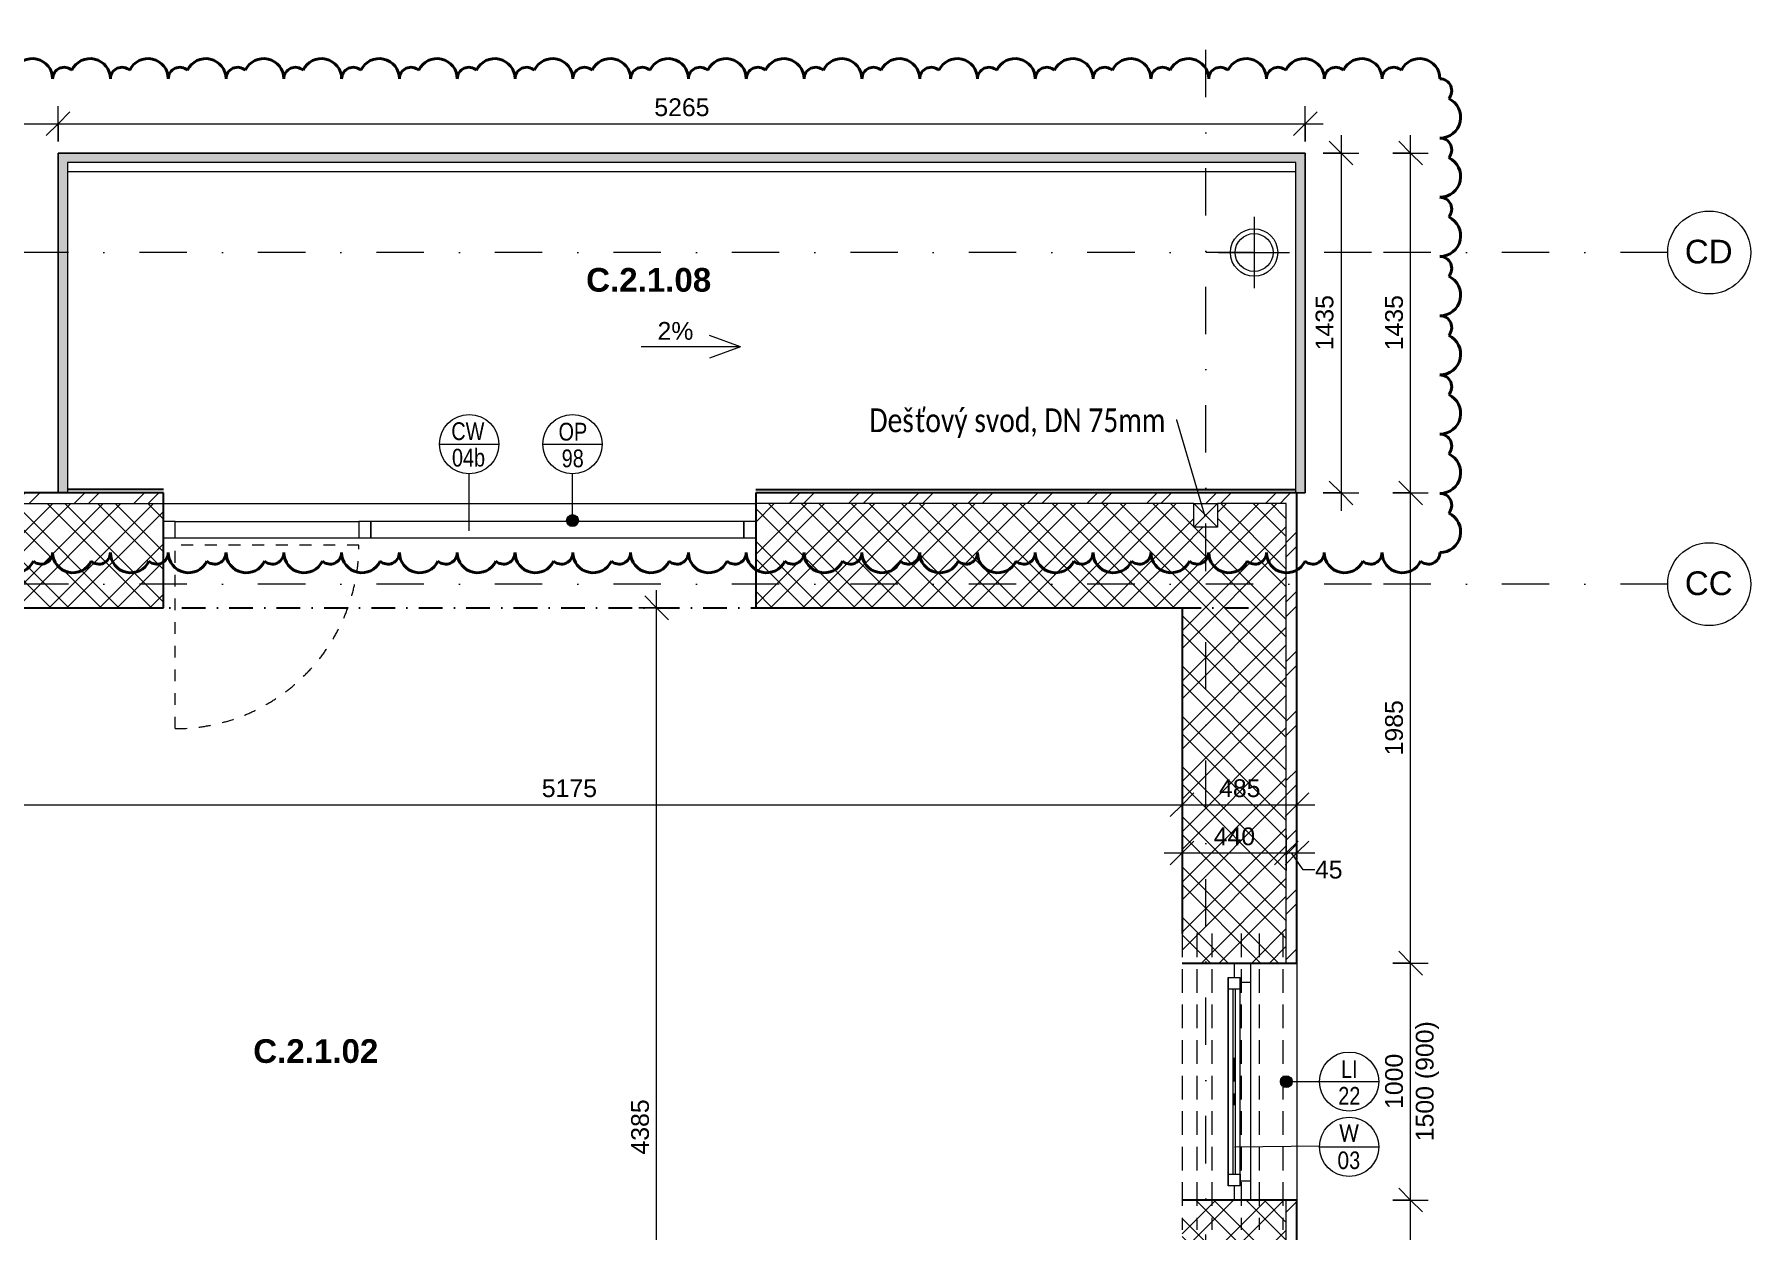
# Model space of a CAD drawing. Header units: millimetres. Extents: x -47720 to -5768, y -7799 to 13087.
# Drawn here: x -28280 to -21035, y 3523 to 8569 of the extents above; entities that cross this region are included whole.
import ezdxf

# ---------------------------------------------------------------- set-up
doc = ezdxf.new("R2010")
doc.units = ezdxf.units.MM
for name, pattern in [('HA_Dash_2mm-S1mm', [100, 50, -50]), ('HA_Dash_3mm-S1mm', [150, 100, -50]), ('HA_DashDot_10mm-S3mm', [500, 200, -150, 0, -150]), ('HA_DashDot_4mm-S1mm', [200, 100, -50, 0, -50])]:
    doc.linetypes.add(name, pattern=pattern)
for name, color, linetype, lineweight in [('A-____-____-DIMS', 9, 'Continuous', 5), ('A-____-____-DIMS-50', 9, 'Continuous', 5), ('A-AREA-____-IDEN', 9, 'Continuous', 9), ('A-AREA-____-OTLN', 9, 'Continuous', 5), ('A-DETL-____-THIN', 9, 'Continuous', 9), ('A-DOOR-____-OTLN', 9, 'Continuous', 9), ('A-FLOR-____-OTLN', 9, 'Continuous', 9), ('A-FLOR-____-OVHD', 9, 'HA_DashDot_4mm-S1mm', 25), ('A-FLOR-HRAL-OTLN', 9, 'Continuous', 9), ('A-GENM-____-HDLN', 9, 'HA_Dash_3mm-S1mm', 9), ('A-GENM-____-IDEN', 9, 'Continuous', 9), ('A-GENM-____-OTLN', 9, 'Continuous', 9), ('A-GLAZ-____-IDEN', 9, 'Continuous', 9), ('A-GLAZ-____-MCUT', 9, 'Continuous', 5), ('A-GLAZ-____-OTLN', 9, 'Continuous', 5), ('A-GLAZ-CURT-MCUT', 9, 'Continuous', 5), ('A-GLAZ-CURT-OTLN', 9, 'Continuous', 5), ('A-GLAZ-CWMG-MCUT', 9, 'Continuous', 5), ('A-GLAZ-CWMG-OTLN', 9, 'Continuous', 5), ('A-WALL-____-IDEN', 9, 'Continuous', 9), ('A-WALL-____-MCUT', 9, 'Continuous', 25), ('A-WALL-____-OTLN', 9, 'Continuous', 9), ('A-WALL-____-PATT', 9, 'Continuous', 25), ('G-____-____-TEXT', 9, 'Continuous', 5), ('G-____-REVC-OTLN', 9, 'Continuous', 40), ('M-HVAC-DUCT-OTLN', 9, 'Continuous', 9), ('P-SANR-FIXT-OTLN', 9, 'Continuous', 9), ('S-GRID-____-IDEN', 9, 'Continuous', 9), ('S-GRID-____-OTLN', 9, 'Continuous', 5)]:
    doc.layers.add(name, color=color, linetype=linetype, lineweight=lineweight)
doc.styles.add('Arial', font='arial.ttf', dxfattribs={"height": 100})
doc.styles.add('Arial_1', font='arial.ttf', dxfattribs={"height": 75})
doc.styles.add('Arial_2', font='arial.ttf', dxfattribs={"width": 0.8, "height": 75})
doc.styles.add('Arial_B', font='arialbd.ttf', dxfattribs={"height": 100})
doc.styles.add('Calibri', font='calibri.ttf', dxfattribs={"width": 0.8, "height": 100})
doc.styles.add('Calibri_2', font='calibri.ttf', dxfattribs={"width": 0.8, "height": 75})
doc.dimstyles.new('Inner_Dimensions', dxfattribs={"dimscale": 304.8, "dimtxt": 76.519455, "dimasz": 0.328084, "dimexe": 0.246063, "dimexo": 0.0625, "dimgap": 0.032808, "dimtad": 1, "dimdec": 0, "dimzin": 0, "dimdsep": 46, "dimtxsty": 'Arial_1', "dimblk1": 'OBLIQUE', "dimblk2": 'OBLIQUE', "dimsah": 1, "dimcen": 0.09, "dimdle": 0.246063, "dimazin": 0, "dimtfac": 1, "dimtdec": 4, "dimtix": 1, "dimtmove": 0, "dimatfit": 3, "dimfxl": 0.246063, "dimfxlon": 1, "dimtvp": 1, "dimtolj": 1, "dimtzin": 0, "dimlwd": 9, "dimlwe": 9, "dimarcsym": 2})
doc.dimstyles.new('Inner_Dimensions_1', dxfattribs={"dimscale": 304.8, "dimtxt": 76.519455, "dimasz": 0.328084, "dimexe": 0.246063, "dimexo": 0.0625, "dimgap": 0.032808, "dimtad": 1, "dimdec": 0, "dimzin": 0, "dimdsep": 46, "dimtxsty": 'Arial_1', "dimblk1": 'OBLIQUE', "dimblk2": 'OBLIQUE', "dimsah": 1, "dimcen": 0.09, "dimdle": 0.246063, "dimazin": 0, "dimtfac": 1, "dimtdec": 4, "dimtix": 1, "dimtmove": 1, "dimatfit": 3, "dimfxl": 0.246063, "dimfxlon": 1, "dimtvp": 1, "dimtolj": 1, "dimtzin": 0, "dimlwd": 9, "dimlwe": 9, "dimarcsym": 2})
pattern_1 = [(45, (0, 0), (-106.066, 106.066), []), (45, (75, 0), (-106.066, 106.066), []), (315, (0, 0), (106.066, 106.066), []), (315, (75, 0), (106.066, 106.066), [])]
pattern_2 = [(45, (0, 0), (-125.7236, 125.7236), []), (45, (0, 190.5), (-125.7236, 125.7236), [])]

# ---------------------------------------------------------------- blocks, each defined once
blk = doc.blocks.new('HA_WD_SinglePanel - 1000x1500-1662820-DPS_2NP-C')
at = {"layer": 'A-GLAZ-____-MCUT'}
for p, q in [((-420, 70), (-500, 70)), ((-500, 0), (-440, 0)), ((-440, -25), (-440, 25)), ((-440, 25), (-390, 25)), ((-420, 25), (-420, 70)), ((-390, 25), (-390, -25)), ((390, 5), (-390, 5)), ((390, -25), (390, 25)), ((390, 25), (440, 25)), ((500, 70), (420, 70)), ((420, 70), (420, 25)), ((440, 25), (440, -25)), ((440, 0), (500, 0)), ((-390, -25), (-440, -25)), ((390, -5), (-390, -5)), ((440, -25), (390, -25))]:
    blk.add_line(p, q, dxfattribs=at)
at = {"layer": 'A-GLAZ-____-OTLN'}
for p, q in [((440, 25), (-440, 25)), ((-440, -25), (-440, 25)), ((420, 70), (-420, 70)), ((390, 25), (-390, 25)), ((440, 25), (440, -25)), ((-440, -25), (440, -25)), ((390, -25), (-390, -25))]:
    blk.add_line(p, q, dxfattribs=at)
blk = doc.blocks.new('Top Rail Type - Top Rail_Internal_-1462590-DPS_2NP-C')
at = {"layer": 'A-FLOR-HRAL-OTLN'}
for points in [[(-22954.9, 8028.2), (-22914.9, 8068.2), (-28179.9, 8068.2), (-28139.9, 8028.2), (-23740.6, 8028.2)], [(-28179.9, 6633.2), (-28139.9, 6633.2), (-28139.9, 8028.2), (-28179.9, 8068.2), (-28179.9, 7985.9)], [(-22949.9, 6633.2), (-22914.9, 6633.2), (-22914.9, 8068.2), (-22954.9, 8028.2), (-22954.9, 6633.2)]]:
    blk.add_hatch(color=256, dxfattribs=at).paths.add_polyline_path(points)
for p, q in [((-28179.9, 8068.2), (-22914.9, 8068.2)), ((-28179.9, 6633.2), (-28179.9, 8068.2)), ((-22914.9, 8068.2), (-22914.9, 6633.2)), ((-22954.9, 8028.2), (-28139.9, 8028.2)), ((-28139.9, 8028.2), (-28139.9, 6633.2)), ((-22954.9, 6633.2), (-22954.9, 8028.2)), ((-22914.9, 6633.2), (-22949.9, 6633.2))]:
    blk.add_line(p, q, dxfattribs=at)
blk = doc.blocks.new('Top Rail Type - Top Rail_Internal_-V10-DPS_2NP-C')
at = {"layer": 'A-FLOR-HRAL-OTLN'}
for p, q in [((-28179.9, 8068.2), (-28179.9, 6633.2)), ((-22914.9, 8068.2), (-28179.9, 8068.2)), ((-22914.9, 6633.2), (-22914.9, 8068.2)), ((-28139.9, 8028.2), (-28139.9, 6633.2)), ((-22954.9, 8028.2), (-28139.9, 8028.2)), ((-22954.9, 6633.2), (-22954.9, 8028.2)), ((-22949.9, 6633.2), (-22914.9, 6633.2))]:
    blk.add_line(p, q, dxfattribs=at)
blk = doc.blocks.new('Systémový panel - Sklo-1501127-DPS_2NP-C')
at = {"layer": 'A-GLAZ-CURT-MCUT'}
for p, q in [((787.5, 0), (-787.5, 0)), ((-787.5, 0), (-787.5, -70)), ((787.5, -70), (787.5, 0)), ((-787.5, -70), (787.5, -70))]:
    blk.add_line(p, q, dxfattribs=at)
blk = doc.blocks.new('Obdélníková příčel - 50x70mm EXT-1501128-DPS_2NP-C')
at = {"layer": 'A-GLAZ-CWMG-MCUT'}
for p, q in [((-50, 70), (0, 70)), ((-50, 0), (-50, 70)), ((0, 0), (-50, 0)), ((0, 70), (0, 0))]:
    blk.add_line(p, q, dxfattribs=at)
blk = doc.blocks.new('Obdélníková příčel - 50x70mm EXT-1501129-DPS_2NP-C')
at = {"layer": 'A-GLAZ-CWMG-MCUT'}
for p, q in [((0, 70), (-50, 70)), ((-50, 70), (-50, 0)), ((-50, 0), (0, 0)), ((0, 0), (0, 70))]:
    blk.add_line(p, q, dxfattribs=at)
blk = doc.blocks.new('ABMV_CW_Single_Swing_Generic - Ex_Glass_SKLOPNE-1536050-DPS_2NP-C')
at = {"layer": 'A-DOOR-____-OTLN', "linetype": 'HA_Dash_2mm-S1mm', "lineweight": 5}
for p in [(387.5, 805), (-387.5, 30)]:
    blk.add_line(p, (387.5, 30), dxfattribs=at)
blk.add_arc((387.5, 30), 775, 90, 180, dxfattribs=at)
blk = doc.blocks.new('Obdélníková příčel - 50x70mm EXT-1501125-DPS_2NP-C')
at = {"layer": 'A-GLAZ-CWMG-OTLN'}
for p, q in [((-40349.9, 6513.2), (-39574.9, 6513.2)), ((-40349.9, 6443.2), (-39574.9, 6443.2))]:
    blk.add_line(p, q, dxfattribs=at)
blk = doc.blocks.new('Obdélníková příčel - 50x70mm EXT-1501126-DPS_2NP-C')
at = {"layer": 'A-GLAZ-CWMG-MCUT'}
for p, q in [((-25, 70), (25, 70)), ((-25, 0), (-25, 70)), ((25, 0), (-25, 0)), ((25, 70), (25, 0))]:
    blk.add_line(p, q, dxfattribs=at)
blk = doc.blocks.new('TB_Porotherm KPVarioUNI_1250mm - TB_Porotherm KPVarioUNI_1250mm-1891196-DPS_2NP-C')
at = {"layer": 'A-GENM-____-HDLN'}
for p, q in [((-625, 205), (625, 205)), ((-625, 105), (625, 105)), ((-625, 30), (625, 30)), ((-100, 0), (100, 0)), ((-625, -95), (625, -95)), ((-625, -157.5), (625, -157.5)), ((-625, -220), (625, -220))]:
    blk.add_line(p, q, dxfattribs=at)
blk = doc.blocks.new('LV_PF_GenericSymbol - Default-2092487-DPS_2NP-C')
at = {"layer": 'P-SANR-FIXT-OTLN'}
for p, q in [((0, 150), (0, -150)), ((-150, 0), (150, 0))]:
    blk.add_line(p, q, dxfattribs=at)
for radius in [100, 80]:
    blk.add_circle((0, 0), radius, dxfattribs=at)
blk = doc.blocks.new('Grid - Radius 3_5mm-353793-DPS_2NP-C')
at = {"layer": 'S-GRID-____-IDEN'}
blk.add_circle((0, 0), 3.5, dxfattribs=at)
blk = doc.blocks.new('DIMBLOCK14-DPS_2NP-C')
at = {"layer": 'A-____-____-DIMS-50', "lineweight": 9}
for p, q in [((-25653.2, 6148.2), (-25703.2, 6198.2)), ((-25653.2, 1763.2), (-25653.2, 6223.2)), ((-25728.2, 6148.2), (-25578.2, 6148.2)), ((-25653.2, 6148.2), (-25728.2, 6148.2)), ((-25653.2, 6148.2), (-25603.2, 6098.2)), ((-25653.2, 1763.2), (-25703.2, 1813.2)), ((-25728.2, 1763.2), (-25578.2, 1763.2)), ((-25653.2, 1763.2), (-25728.2, 1763.2)), ((-25653.2, 1763.2), (-25603.2, 1713.2))]:
    blk.add_line(p, q, dxfattribs=at)
at = {"layer": 'A-____-____-DIMS-50', "color": 0, "lineweight": 9, "insert": (-25760.6, 3840.3), "char_height": 75, "width": 276.883, "attachment_point": 1, "rotation": 90, "line_spacing_factor": 0.941778, "style": 'Arial_1'}
blk.add_mtext('4385', dxfattribs=at)
blk = doc.blocks.new('_Oblique')
at = {"color": 0, "linetype": 'ByBlock', "lineweight": -2}
blk.add_line((-0.5, -0.5), (0.5, 0.5), dxfattribs=at)
blk = doc.blocks.new('DIMBLOCK49-DPS_2NP-C')
at = {"layer": 'A-____-____-DIMS-50', "lineweight": 9}
for p, q in [((-22470.5, 3648.2), (-22520.5, 3698.2)), ((-22545.5, 3648.2), (-22395.5, 3648.2)), ((-22470.5, 3648.2), (-22545.5, 3648.2)), ((-22470.5, 1323.2), (-22470.5, 3648.2)), ((-22470.5, 3648.2), (-22420.5, 3598.2)), ((-22545.5, 1323.2), (-22395.5, 1323.2)), ((-22470.5, 1323.2), (-22545.5, 1323.2)), ((-22470.5, 1323.2), (-22520.5, 1373.2)), ((-22470.5, 1323.2), (-22420.5, 1273.2))]:
    blk.add_line(p, q, dxfattribs=at)
at = {"layer": 'A-____-____-DIMS-50', "color": 0, "lineweight": 9, "insert": (-22577.9, 2370.3), "char_height": 75, "width": 276.883, "attachment_point": 1, "rotation": 90, "line_spacing_factor": 0.941778, "style": 'Arial_1'}
blk.add_mtext('2325', dxfattribs=at)
blk = doc.blocks.new('DIMBLOCK50-DPS_2NP-C')
at = {"layer": 'A-____-____-DIMS-50', "lineweight": 9}
for p, q in [((-22545.5, 4648.2), (-22395.5, 4648.2)), ((-22470.5, 4648.2), (-22545.5, 4648.2)), ((-22470.5, 4648.2), (-22520.5, 4698.2)), ((-22470.5, 3648.2), (-22470.5, 4648.2)), ((-22470.5, 4648.2), (-22420.5, 4598.2)), ((-22470.5, 3648.2), (-22520.5, 3698.2)), ((-22545.5, 3648.2), (-22395.5, 3648.2)), ((-22470.5, 3648.2), (-22545.5, 3648.2)), ((-22470.5, 3648.2), (-22420.5, 3598.2))]:
    blk.add_line(p, q, dxfattribs=at)
at = {"layer": 'A-____-____-DIMS-50', "color": 0, "lineweight": 9, "insert": (-22577.9, 4032.8), "char_height": 75, "width": 276.883, "attachment_point": 1, "rotation": 90, "line_spacing_factor": 0.941778, "style": 'Arial_1'}
blk.add_mtext('1000', dxfattribs=at)
blk = doc.blocks.new('DIMBLOCK51-DPS_2NP-C')
at = {"layer": 'A-____-____-DIMS-50', "lineweight": 9}
for p, q in [((-22470.5, 6633.2), (-22520.5, 6683.2)), ((-22545.5, 6633.2), (-22395.5, 6633.2)), ((-22470.5, 6633.2), (-22545.5, 6633.2)), ((-22470.5, 4648.2), (-22470.5, 6633.2)), ((-22470.5, 6633.2), (-22420.5, 6583.2)), ((-22545.5, 4648.2), (-22395.5, 4648.2)), ((-22470.5, 4648.2), (-22545.5, 4648.2)), ((-22470.5, 4648.2), (-22520.5, 4698.2)), ((-22470.5, 4648.2), (-22420.5, 4598.2))]:
    blk.add_line(p, q, dxfattribs=at)
at = {"layer": 'A-____-____-DIMS-50', "color": 0, "lineweight": 9, "insert": (-22577.9, 5525.3), "char_height": 75, "width": 276.883, "attachment_point": 1, "rotation": 90, "line_spacing_factor": 0.941778, "style": 'Arial_1'}
blk.add_mtext('1985', dxfattribs=at)
blk = doc.blocks.new('DIMBLOCK52-DPS_2NP-C')
at = {"layer": 'A-____-____-DIMS-50', "lineweight": 9}
for p, q in [((-22470.5, 8068.2), (-22520.5, 8118.2)), ((-22470.5, 6633.2), (-22470.5, 8143.2)), ((-22545.5, 8068.2), (-22395.5, 8068.2)), ((-22470.5, 8068.2), (-22545.5, 8068.2)), ((-22470.5, 8068.2), (-22420.5, 8018.2)), ((-22470.5, 6633.2), (-22520.5, 6683.2)), ((-22545.5, 6633.2), (-22395.5, 6633.2)), ((-22470.5, 6633.2), (-22545.5, 6633.2)), ((-22470.5, 6633.2), (-22420.5, 6583.2))]:
    blk.add_line(p, q, dxfattribs=at)
at = {"layer": 'A-____-____-DIMS-50', "color": 0, "lineweight": 9, "insert": (-22577.9, 7235.3), "char_height": 75, "width": 276.883, "attachment_point": 1, "rotation": 90, "line_spacing_factor": 0.941778, "style": 'Arial_1'}
blk.add_mtext('1435', dxfattribs=at)
blk = doc.blocks.new('DIMBLOCK80-DPS_2NP-C')
at = {"layer": 'A-____-____-DIMS-50', "lineweight": 9}
for p, q in [((-28609.9, 5391.9), (-28609.9, 5241.9)), ((-28609.9, 5316.9), (-28609.9, 5391.9)), ((-28609.9, 5316.9), (-28559.9, 5366.9)), ((-23434.9, 5391.9), (-23434.9, 5241.9)), ((-23434.9, 5316.9), (-23434.9, 5391.9)), ((-23434.9, 5316.9), (-23384.9, 5366.9)), ((-28609.9, 5316.9), (-28659.9, 5266.9)), ((-28609.9, 5316.9), (-23434.9, 5316.9)), ((-23434.9, 5316.9), (-23484.9, 5266.9))]:
    blk.add_line(p, q, dxfattribs=at)
at = {"layer": 'A-____-____-DIMS-50', "color": 0, "lineweight": 9, "insert": (-26137.8, 5424.3), "char_height": 75, "width": 276.883, "attachment_point": 1, "line_spacing_factor": 0.941778, "style": 'Arial_1'}
blk.add_mtext('5175', dxfattribs=at)
blk = doc.blocks.new('DIMBLOCK81-DPS_2NP-C')
at = {"layer": 'A-____-____-DIMS-50', "lineweight": 9}
for p, q in [((-23434.9, 5391.9), (-23434.9, 5241.9)), ((-23434.9, 5316.9), (-23434.9, 5391.9)), ((-23434.9, 5316.9), (-23384.9, 5366.9)), ((-22949.9, 5391.9), (-22949.9, 5241.9)), ((-22949.9, 5316.9), (-22949.9, 5391.9)), ((-22949.9, 5316.9), (-22899.9, 5366.9)), ((-23434.9, 5316.9), (-23484.9, 5266.9)), ((-23434.9, 5316.9), (-22874.9, 5316.9)), ((-22949.9, 5316.9), (-22999.9, 5266.9))]:
    blk.add_line(p, q, dxfattribs=at)
at = {"layer": 'A-____-____-DIMS-50', "color": 0, "lineweight": 9, "insert": (-23278.9, 5424.3), "char_height": 75, "width": 207.662, "attachment_point": 1, "line_spacing_factor": 0.941778, "style": 'Arial_1'}
blk.add_mtext('485', dxfattribs=at)
blk = doc.blocks.new('HA_TAG_GM_Products - Generic-588599-DPS_2NP-C')
at = {"layer": 'A-GENM-____-IDEN'}
blk.add_line((-2.5, 0), (2.5, 0), dxfattribs=at)
blk.add_circle((0, 0), 2.5, dxfattribs=at)
blk = doc.blocks.new('HA_TAG_cWA - Default-922888-DPS_2NP-C')
at = {"layer": 'A-WALL-____-IDEN'}
blk.add_line((-2.5, 0), (2.5, 0), dxfattribs=at)
blk.add_circle((0, 0), 2.5, dxfattribs=at)
blk = doc.blocks.new('HA_TAG_WD - Type Mark-1521999-DPS_2NP-C')
at = {"layer": 'A-GLAZ-____-IDEN'}
blk.add_line((-2.5, 0), (2.5, 0), dxfattribs=at)
blk.add_circle((0, 0), 2.5, dxfattribs=at)
blk = doc.blocks.new('DIMBLOCK235-DPS_2NP-C')
at = {"layer": 'A-____-____-DIMS-50', "lineweight": 9}
for p, q in [((-23434.9, 5188.8), (-23434.9, 5038.8)), ((-23434.9, 5113.8), (-23434.9, 5188.8)), ((-23434.9, 5113.8), (-23384.9, 5163.8)), ((-22994.9, 5188.8), (-22994.9, 5038.8)), ((-22994.9, 5113.8), (-22994.9, 5188.8)), ((-22994.9, 5113.8), (-22944.9, 5163.8)), ((-23509.9, 5113.8), (-22994.9, 5113.8)), ((-23434.9, 5113.8), (-23484.9, 5063.8)), ((-22994.9, 5113.8), (-23044.9, 5063.8))]:
    blk.add_line(p, q, dxfattribs=at)
at = {"layer": 'A-____-____-DIMS-50', "color": 0, "lineweight": 9, "insert": (-23301.4, 5221.2), "char_height": 75, "width": 207.662, "attachment_point": 1, "line_spacing_factor": 0.941778, "style": 'Arial_1'}
blk.add_mtext('440', dxfattribs=at)
blk = doc.blocks.new('DIMBLOCK236-DPS_2NP-C')
at = {"layer": 'A-____-____-DIMS-50', "lineweight": 9}
for p, q in [((-22994.9, 5188.8), (-22994.9, 5038.8)), ((-22994.9, 5113.8), (-22994.9, 5188.8)), ((-22994.9, 5113.8), (-22944.9, 5163.8)), ((-22949.9, 5188.8), (-22949.9, 5038.8)), ((-22949.9, 5113.8), (-22949.9, 5188.8)), ((-22949.9, 5113.8), (-22899.9, 5163.8)), ((-22994.9, 5113.8), (-23044.9, 5063.8)), ((-22949.9, 5113.8), (-22999.9, 5063.8)), ((-22994.9, 5113.8), (-22874.9, 5113.8)), ((-22924.1, 5042.2), (-22972.4, 5113.8)), ((-22874.1, 5042.2), (-22924.1, 5042.2))]:
    blk.add_line(p, q, dxfattribs=at)
at = {"layer": 'A-____-____-DIMS-50', "color": 0, "lineweight": 9, "insert": (-22874.1, 5080.7), "char_height": 75, "width": 138.441, "attachment_point": 1, "line_spacing_factor": 0.941778, "style": 'Arial_1'}
blk.add_mtext('45', dxfattribs=at)
blk = doc.blocks.new('DIMBLOCK269-DPS_2NP-C')
at = {"layer": 'A-____-____-DIMS-50', "lineweight": 9}
for p, q in [((-29744.9, 8116.6), (-29744.9, 8266.6)), ((-28179.9, 8116.6), (-28179.9, 8266.6)), ((-29744.9, 8191.6), (-29794.9, 8141.6)), ((-29744.9, 8191.6), (-29694.9, 8241.6)), ((-29744.9, 8191.6), (-28179.9, 8191.6)), ((-29744.9, 8191.6), (-29744.9, 8116.6)), ((-28179.9, 8191.6), (-28229.9, 8141.6)), ((-28179.9, 8191.6), (-28129.9, 8241.6)), ((-28179.9, 8191.6), (-28179.9, 8116.6))]:
    blk.add_line(p, q, dxfattribs=at)
at = {"layer": 'A-____-____-DIMS-50', "color": 0, "lineweight": 9, "insert": (-29077.8, 8299), "char_height": 75, "width": 276.883, "attachment_point": 1, "line_spacing_factor": 0.941778, "style": 'Arial_1'}
blk.add_mtext('1565', dxfattribs=at)
blk = doc.blocks.new('DIMBLOCK270-DPS_2NP-C')
at = {"layer": 'A-____-____-DIMS-50', "lineweight": 9}
for p, q in [((-28179.9, 8116.6), (-28179.9, 8266.6)), ((-22914.9, 8116.6), (-22914.9, 8266.6)), ((-28179.9, 8191.6), (-28229.9, 8141.6)), ((-28179.9, 8191.6), (-28129.9, 8241.6)), ((-28179.9, 8191.6), (-22839.9, 8191.6)), ((-28179.9, 8191.6), (-28179.9, 8116.6)), ((-22914.9, 8191.6), (-22964.9, 8141.6)), ((-22914.9, 8191.6), (-22864.9, 8241.6)), ((-22914.9, 8191.6), (-22914.9, 8116.6))]:
    blk.add_line(p, q, dxfattribs=at)
at = {"layer": 'A-____-____-DIMS-50', "color": 0, "lineweight": 9, "insert": (-25662.8, 8299), "char_height": 75, "width": 276.883, "attachment_point": 1, "line_spacing_factor": 0.941778, "style": 'Arial_1'}
blk.add_mtext('5265', dxfattribs=at)
blk = doc.blocks.new('DIMBLOCK272-DPS_2NP-C')
at = {"layer": 'A-____-____-DIMS-50', "lineweight": 9}
for p, q in [((-22764, 8068.2), (-22814, 8118.2)), ((-22764, 8143.2), (-22764, 6558.2)), ((-22839, 8068.2), (-22689, 8068.2)), ((-22764, 8068.2), (-22839, 8068.2)), ((-22764, 8068.2), (-22714, 8018.2)), ((-22764, 6633.2), (-22814, 6683.2)), ((-22839, 6633.2), (-22689, 6633.2)), ((-22764, 6633.2), (-22839, 6633.2)), ((-22764, 6633.2), (-22714, 6583.2))]:
    blk.add_line(p, q, dxfattribs=at)
at = {"layer": 'A-____-____-DIMS-50', "color": 0, "lineweight": 9, "insert": (-22871.4, 7235.3), "char_height": 75, "width": 276.883, "attachment_point": 1, "rotation": 90, "line_spacing_factor": 0.941778, "style": 'Arial_1'}
blk.add_mtext('1435', dxfattribs=at)
blk = doc.blocks.new('Family - ___-2093547-DPS_2NP-C')
at = {"layer": 'G-____-REVC-OTLN'}
for centre, radius, start, end in [((-28397.8, 8381.5), 48.8, 48.18969, 180), ((-28288, 8381.5), 85.4, 0, 154.79123), ((-28153.8, 8381.5), 48.8, 48.18969, 180), ((-28044, 8381.5), 85.4, 0, 154.79123), ((-27909.8, 8381.5), 48.8, 48.18969, 180), ((-27800, 8381.5), 85.4, 0, 154.79123), ((-27665.8, 8381.5), 48.8, 48.18969, 180), ((-27556, 8381.5), 85.4, 0, 154.79123), ((-27421.8, 8381.5), 48.8, 48.18969, 180), ((-27312, 8381.5), 85.4, 0, 154.79123), ((-27177.8, 8381.5), 48.8, 48.18969, 180), ((-27068, 8381.5), 85.4, 0, 154.79123), ((-26933.8, 8381.5), 48.8, 48.18969, 180), ((-26824, 8381.5), 85.4, 0, 154.79123), ((-26689.8, 8381.5), 48.8, 48.18969, 180), ((-26580, 8381.5), 85.4, 0, 154.79123), ((-26445.8, 8381.5), 48.8, 48.18969, 180), ((-26336, 8381.5), 85.4, 0, 154.79123), ((-26201.8, 8381.5), 48.8, 48.18969, 180), ((-26092, 8381.5), 85.4, 0, 154.79123), ((-25957.8, 8381.5), 48.8, 48.18969, 180), ((-25848, 8381.5), 85.4, 0, 154.79123), ((-25713.8, 8381.5), 48.8, 48.18969, 180), ((-25604, 8381.5), 85.4, 0, 154.79123), ((-25469.8, 8381.5), 48.8, 48.18969, 180), ((-25360, 8381.5), 85.4, 0, 154.79123), ((-25225.8, 8381.5), 48.8, 48.18969, 180), ((-25116, 8381.5), 85.4, 0, 154.79123), ((-24981.8, 8381.5), 48.8, 48.18969, 180), ((-24872, 8381.5), 85.4, 0, 154.79123), ((-24737.8, 8381.5), 48.8, 48.18969, 180), ((-24628, 8381.5), 85.4, 0, 154.79123), ((-24493.8, 8381.5), 48.8, 48.18969, 180), ((-24384, 8381.5), 85.4, 0, 154.79123), ((-24249.8, 8381.5), 48.8, 48.18969, 180), ((-24140, 8381.5), 85.4, 0, 154.79123), ((-24005.8, 8381.5), 48.8, 48.18969, 180), ((-23896, 8381.5), 85.4, 0, 154.79123), ((-23761.8, 8381.5), 48.8, 48.18969, 180), ((-23652, 8381.5), 85.4, 0, 154.79123), ((-23517.8, 8381.5), 48.8, 48.18969, 180), ((-23408, 8381.5), 85.4, 0, 154.79123), ((-23273.8, 8381.5), 48.8, 48.18969, 180), ((-23164, 8381.5), 85.4, 0, 154.79123), ((-23029.8, 8381.5), 48.8, 48.18969, 180), ((-22920, 8381.5), 85.4, 0, 154.79123), ((-22785.8, 8381.5), 48.8, 48.18969, 180), ((-22676, 8381.5), 85.4, 0, 154.79123), ((-22541.8, 8381.5), 48.8, 48.18969, 180), ((-22432, 8381.5), 85.4, 0, 154.79123), ((-28446.6, 8294), 87.5, 90, 244.79123), ((-22346.6, 8331.5), 50, 318.18969, 90), ((-22346.6, 8219), 87.5, 270, 64.79123), ((-28446.6, 8181.5), 50, 138.18969, 270), ((-28446.6, 8044), 87.5, 90, 244.79123), ((-22346.6, 8081.5), 50, 318.18969, 90), ((-22346.6, 7969), 87.5, 270, 64.79123), ((-28446.6, 7931.5), 50, 138.18969, 270), ((-28446.6, 7794), 87.5, 90, 244.79123), ((-22346.6, 7831.5), 50, 318.18969, 90), ((-22346.6, 7719), 87.5, 270, 64.79123), ((-28446.6, 7681.5), 50, 138.18969, 270), ((-28446.6, 7544), 87.5, 90, 244.79123), ((-22346.6, 7581.5), 50, 318.18969, 90), ((-22346.6, 7469), 87.5, 270, 64.79123), ((-28446.6, 7431.5), 50, 138.18969, 270), ((-28446.6, 7294), 87.5, 90, 244.79123), ((-22346.6, 7331.5), 50, 318.18969, 90), ((-22346.6, 7219), 87.5, 270, 64.79123), ((-28446.6, 7181.5), 50, 138.18969, 270), ((-28446.6, 7044), 87.5, 90, 244.79123), ((-22346.6, 7081.5), 50, 318.18969, 90), ((-22346.6, 6969), 87.5, 270, 64.79123), ((-28446.6, 6931.5), 50, 138.18969, 270), ((-28446.6, 6794), 87.5, 90, 244.79123), ((-22346.6, 6831.5), 50, 318.18969, 90), ((-22346.6, 6719), 87.5, 270, 64.79123), ((-28446.6, 6681.5), 50, 138.18969, 270), ((-28446.6, 6544), 87.5, 90, 244.79123), ((-22346.6, 6581.5), 50, 318.18969, 90), ((-22346.6, 6469), 87.5, 270, 64.79123), ((-28446.6, 6431.5), 50, 138.18969, 270), ((-28361.2, 6381.5), 85.4, 180, 334.79123), ((-28251.4, 6381.5), 48.8, 228.18969, 0), ((-28117.2, 6381.5), 85.4, 180, 334.79123), ((-28007.4, 6381.5), 48.8, 228.18969, 0), ((-27873.2, 6381.5), 85.4, 180, 334.79123), ((-27763.4, 6381.5), 48.8, 228.18969, 0), ((-27629.2, 6381.5), 85.4, 180, 334.79123), ((-27519.4, 6381.5), 48.8, 228.18969, 0), ((-27385.2, 6381.5), 85.4, 180, 334.79123), ((-27275.4, 6381.5), 48.8, 228.18969, 0), ((-27141.2, 6381.5), 85.4, 180, 334.79123), ((-27031.4, 6381.5), 48.8, 228.18969, 0), ((-26897.2, 6381.5), 85.4, 180, 334.79123), ((-26787.4, 6381.5), 48.8, 228.18969, 0), ((-26653.2, 6381.5), 85.4, 180, 334.79123), ((-26543.4, 6381.5), 48.8, 228.18969, 0), ((-26409.2, 6381.5), 85.4, 180, 334.79123), ((-26299.4, 6381.5), 48.8, 228.18969, 0), ((-26165.2, 6381.5), 85.4, 180, 334.79123), ((-26055.4, 6381.5), 48.8, 228.18969, 0), ((-25921.2, 6381.5), 85.4, 180, 334.79123), ((-25811.4, 6381.5), 48.8, 228.18969, 0), ((-25677.2, 6381.5), 85.4, 180, 334.79123), ((-25567.4, 6381.5), 48.8, 228.18969, 0), ((-25433.2, 6381.5), 85.4, 180, 334.79123), ((-25323.4, 6381.5), 48.8, 228.18969, 0), ((-25189.2, 6381.5), 85.4, 180, 334.79123), ((-25079.4, 6381.5), 48.8, 228.18969, 0), ((-24945.2, 6381.5), 85.4, 180, 334.79123), ((-24835.4, 6381.5), 48.8, 228.18969, 0), ((-24701.2, 6381.5), 85.4, 180, 334.79123), ((-24591.4, 6381.5), 48.8, 228.18969, 0), ((-24457.2, 6381.5), 85.4, 180, 334.79123), ((-24347.4, 6381.5), 48.8, 228.18969, 0), ((-24213.2, 6381.5), 85.4, 180, 334.79123), ((-24103.4, 6381.5), 48.8, 228.18969, 0), ((-23969.2, 6381.5), 85.4, 180, 334.79123), ((-23859.4, 6381.5), 48.8, 228.18969, 0), ((-23725.2, 6381.5), 85.4, 180, 334.79123), ((-23615.4, 6381.5), 48.8, 228.18969, 0), ((-23481.2, 6381.5), 85.4, 180, 334.79123), ((-23371.4, 6381.5), 48.8, 228.18969, 0), ((-23237.2, 6381.5), 85.4, 180, 334.79123), ((-23127.4, 6381.5), 48.8, 228.18969, 0), ((-22993.2, 6381.5), 85.4, 180, 334.79123), ((-22883.4, 6381.5), 48.8, 228.18969, 0), ((-22749.2, 6381.5), 85.4, 180, 334.79123), ((-22639.4, 6381.5), 48.8, 228.18969, 0), ((-22505.2, 6381.5), 85.4, 180, 334.79123), ((-22395.4, 6381.5), 48.8, 228.18969, 0)]:
    blk.add_arc(centre, radius, start, end, dxfattribs=at)

msp = doc.modelspace()

# ---------------------------------------------------------------- hatches: boundary and pattern name
at = {"layer": 'A-GENM-____-IDEN'}
h = msp.add_hatch(color=256, dxfattribs=at)
edge = h.paths.add_edge_path()
edge.add_arc((-26008, 6516.6), 25, 0, 360)
h = msp.add_hatch(color=256, dxfattribs=at)
edge = h.paths.add_edge_path()
edge.add_arc((-22994.9, 4148.2), 25, 0, 360)
at = {"layer": 'A-WALL-____-PATT', "lineweight": 5}
h = msp.add_hatch(dxfattribs=at)
h.set_pattern_fill('FP_4', color=256, style=0, pattern_type=2)
h.set_pattern_definition(pattern_2)
h.paths.add_polyline_path([(-22994.9, 6588.2), (-22994.9, 6633.2), (-25234.9, 6633.2), (-25234.9, 6588.2), (-23284.9, 6588.2)])
h.paths.add_polyline_path([(-27734.9, 6588.2), (-27734.9, 6633.2), (-29809.9, 6633.2), (-29809.9, 6588.2), (-28830.6, 6588.2)])
h.paths.add_polyline_path([(-32309.9, 6588.2), (-32309.9, 6633.2), (-33059.9, 6633.2), (-33059.9, 6588.2)])
h = msp.add_hatch(dxfattribs=at)
h.set_pattern_fill('FP_4', color=256, style=0, pattern_type=2)
h.set_pattern_definition(pattern_2)
h.paths.add_polyline_path([(-22994.9, -5741.8), (-22949.9, -5741.8), (-22949.9, -4551.8), (-22994.9, -4551.8), (-22994.9, -5301.8)])
h.paths.add_polyline_path([(-22949.9, -3551.8), (-22949.9, -1676.8), (-22994.9, -1676.8), (-22994.9, -3551.8)])
h.paths.add_polyline_path([(-22994.9, -1051.8), (-22949.9, -1051.8), (-22949.9, 698.2), (-22994.9, 698.2), (-22994.9, -242.6)])
h.paths.add_polyline_path([(-22994.9, 1323.2), (-22949.9, 1323.2), (-22949.9, 3648.2), (-22994.9, 3648.2), (-22994.9, 2500.2)])
h.paths.add_polyline_path([(-22994.9, 4648.2), (-22949.9, 4648.2), (-22949.9, 6633.2), (-22994.9, 6633.2), (-22994.9, 5243)])
h = msp.add_hatch(dxfattribs=at)
h.set_pattern_fill('FP_1', color=256, style=0, pattern_type=2)
h.set_pattern_definition(pattern_1)
h.paths.add_polyline_path([(-27734.9, 6148.2), (-27734.9, 6588.2), (-29809.9, 6588.2), (-29809.9, 6148.2), (-28609.9, 6148.2)])
h = msp.add_hatch(dxfattribs=at)
h.set_pattern_fill('FP_1', color=256, style=0, pattern_type=2)
h.set_pattern_definition(pattern_1)
h.paths.add_polyline_path([(-23434.9, 6148.2), (-23434.9, 6588.2), (-25234.9, 6588.2), (-25234.9, 6148.2), (-23740.6, 6148.2)])
h = msp.add_hatch(dxfattribs=at)
h.set_pattern_fill('FP_1', color=256, style=0, pattern_type=2)
h.set_pattern_definition(pattern_1)
h.paths.add_polyline_path([(-22994.9, 663.2), (-22994.9, 698.2), (-23434.9, 698.2), (-23434.9, 663.2), (-23118.7, 663.2)])
h.paths.add_polyline_path([(-22994.9, 1323.2), (-22994.9, 3648.2), (-23434.9, 3648.2), (-23434.9, 1323.2), (-23144.9, 1323.2)])
h.paths.add_polyline_path([(-23434.9, 4648.2), (-22994.9, 4648.2), (-22994.9, 6588.2), (-23284.9, 6588.2), (-23284.9, 6488.5), (-23384.9, 6488.5), (-23384.9, 6588.2), (-23434.9, 6588.2), (-23434.9, 5243)])

# ---------------------------------------------------------------- linework, layer by layer
at = {"layer": 'A-AREA-____-OTLN', "lineweight": 25}
for p, q in [((-27734.9, 6648.2), (-28139.9, 6648.2)), ((-25234.9, 6648.2), (-22954.9, 6648.2))]:
    msp.add_line(p, q, dxfattribs=at)
at = {"layer": 'A-DETL-____-THIN'}
for q in [(-25718.5, 7249.9), (-25430, 7297.8), (-25430, 7202)]:
    msp.add_line((-25298.5, 7249.9), q, dxfattribs=at)
at = {"layer": 'A-FLOR-____-OTLN'}
for p, q in [((-22954.9, 7988.2), (-28139.9, 7988.2)), ((-27734.9, 6588.2), (-25234.9, 6588.2))]:
    msp.add_line(p, q, dxfattribs=at)
at = {"layer": 'A-FLOR-____-OVHD'}
msp.add_line((-33059.9, 6148.2), (-23074.9, 6148.2), dxfattribs=at)
at = {"layer": 'A-GENM-____-IDEN'}
for p, q in [((-26008, 6516.6), (-26008, 6714.2)), ((-22994.9, 4148.2), (-22854.9, 4148.2))]:
    msp.add_line(p, q, dxfattribs=at)
for centre in [(-26008, 6516.6), (-22994.9, 4148.2)]:
    msp.add_circle(centre, 25, dxfattribs=at)
at = {"layer": 'A-GLAZ-____-IDEN'}
msp.add_line((-23213.1, 3872.7), (-22854.9, 3877), dxfattribs=at)
at = {"layer": 'A-WALL-____-IDEN'}
msp.add_line((-26444.2, 6473), (-26444.2, 6714.2), dxfattribs=at)
at = {"layer": 'A-WALL-____-MCUT'}
for p, q in [((-27734.9, 6633.2), (-29809.9, 6633.2)), ((-27734.9, 6148.2), (-27734.9, 6633.2)), ((-25234.9, 6633.2), (-25234.9, 6148.2)), ((-22949.9, 6633.2), (-25234.9, 6633.2)), ((-22949.9, 4648.2), (-22949.9, 6633.2)), ((-28609.9, 6148.2), (-27734.9, 6148.2)), ((-25234.9, 6148.2), (-23434.9, 6148.2)), ((-23434.9, 6148.2), (-23434.9, 4773.3)), ((-23434.9, 4648.2), (-22949.9, 4648.2)), ((-22949.9, 3648.2), (-23434.9, 3648.2)), ((-22949.9, 1323.2), (-22949.9, 3648.2))]:
    msp.add_line(p, q, dxfattribs=at)
at = {"layer": 'A-WALL-____-MCUT', "lineweight": 9}
for p, q in [((-29809.9, 6588.2), (-27734.9, 6588.2)), ((-23384.9, 6588.2), (-25234.9, 6588.2)), ((-22994.9, 6588.2), (-23284.9, 6588.2)), ((-22994.9, 4648.2), (-22994.9, 6588.2)), ((-22994.9, 1510.8), (-22994.9, 3648.2))]:
    msp.add_line(p, q, dxfattribs=at)
at = {"layer": 'A-WALL-____-OTLN'}
msp.add_line((-22949.9, 4648.2), (-22949.9, 3648.2), dxfattribs=at)
at = {"layer": 'G-____-____-TEXT', "color": 250, "lineweight": 9}
for p, q in [((-23457, 6939.8), (-23459.8, 6939.8)), ((-23337.7, 6533.3), (-23457, 6939.8))]:
    msp.add_line(p, q, dxfattribs=at)
at = {"layer": 'M-HVAC-DUCT-OTLN', "lineweight": 5}
for p, q in [((-23284.9, 6488.5), (-23384.9, 6588.5)), ((-23284.9, 6588.5), (-23384.9, 6488.5)), ((-23384.9, 6588.5), (-23284.9, 6588.5)), ((-23384.9, 6488.5), (-23384.9, 6588.5)), ((-23284.9, 6588.5), (-23284.9, 6488.5)), ((-23284.9, 6488.5), (-23384.9, 6488.5))]:
    msp.add_line(p, q, dxfattribs=at)
at = {"layer": 'S-GRID-____-OTLN', "linetype": 'HA_DashDot_10mm-S3mm', "lineweight": 9}
for p, q in [((-23334.9, -6198.9), (-23334.9, 11487.4)), ((-22634.8, 7648.2), (-46120.1, 7648.2)), ((-21384.8, 7648.2), (-22634.8, 7648.2)), ((-22634.8, 6248.2), (-46120.1, 6248.2)), ((-21384.8, 6248.2), (-22634.8, 6248.2))]:
    msp.add_line(p, q, dxfattribs=at)

# ---------------------------------------------------------------- block references
at = {"layer": 'A-DOOR-____-OTLN', "rotation": 180}
msp.add_blockref('ABMV_CW_Single_Swing_Generic - Ex_Glass_SKLOPNE-1536050-DPS_2NP-C', (-27297.4, 6443.2), dxfattribs=at)
at = {"layer": 'A-FLOR-HRAL-OTLN'}
for name in ['Top Rail Type - Top Rail_Internal_-1462590-DPS_2NP-C', 'Top Rail Type - Top Rail_Internal_-V10-DPS_2NP-C']:
    msp.add_blockref(name, (0, 0), dxfattribs=at)
at = {"layer": 'A-GENM-____-IDEN', "xscale": 49.99999999999998, "yscale": 49.99999999999998, "zscale": 49.99999999999998}
for p in [(-26008, 6839.2), (-22729.9, 4148.2)]:
    msp.add_blockref('HA_TAG_GM_Products - Generic-588599-DPS_2NP-C', p, dxfattribs=at)
at = {"layer": 'A-GENM-____-OTLN', "rotation": 269.9999999999991}
msp.add_blockref('TB_Porotherm KPVarioUNI_1250mm - TB_Porotherm KPVarioUNI_1250mm-1891196-DPS_2NP-C', (-23214.9, 4148.2), dxfattribs=at)
at = {"layer": 'A-GLAZ-____-IDEN', "xscale": 49.99999999999998, "yscale": 49.99999999999998, "zscale": 49.99999999999998}
msp.add_blockref('HA_TAG_WD - Type Mark-1521999-DPS_2NP-C', (-22729.9, 3872.7), dxfattribs=at)
at = {"layer": 'A-GLAZ-____-OTLN', "rotation": 269.9999999999999}
msp.add_blockref('HA_WD_SinglePanel - 1000x1500-1662820-DPS_2NP-C', (-23214.9, 4148.2), dxfattribs=at)
at = {"layer": 'A-GLAZ-CURT-OTLN', "rotation": 180}
msp.add_blockref('Systémový panel - Sklo-1501127-DPS_2NP-C', (-26072.4, 6443.2), dxfattribs=at)
at = {"layer": 'A-GLAZ-CWMG-OTLN', "extrusion": (0, 0, -1)}
for name, p in [('Obdélníková příčel - 50x70mm EXT-1501128-DPS_2NP-C', (27734.9, 6443.2)), ('Obdélníková příčel - 50x70mm EXT-1501126-DPS_2NP-C', (26884.9, 6443.2))]:
    msp.add_blockref(name, p, dxfattribs=at)
at = {"layer": 'A-GLAZ-CWMG-OTLN'}
for name, p in [('Obdélníková příčel - 50x70mm EXT-1501125-DPS_2NP-C', (12665, 0)), ('Obdélníková příčel - 50x70mm EXT-1501129-DPS_2NP-C', (-25234.9, 6443.2))]:
    msp.add_blockref(name, p, dxfattribs=at)
at = {"layer": 'A-WALL-____-IDEN', "xscale": 49.99999999999998, "yscale": 49.99999999999998, "zscale": 49.99999999999998}
msp.add_blockref('HA_TAG_cWA - Default-922888-DPS_2NP-C', (-26444.2, 6839.2), dxfattribs=at)
at = {"layer": 'G-____-REVC-OTLN'}
msp.add_blockref('Family - ___-2093547-DPS_2NP-C', (0, 0), dxfattribs=at)
at = {"layer": 'P-SANR-FIXT-OTLN'}
msp.add_blockref('LV_PF_GenericSymbol - Default-2092487-DPS_2NP-C', (-23130.9, 7648.2), dxfattribs=at)
at = {"layer": 'S-GRID-____-IDEN', "xscale": 49.99999999999998, "yscale": 49.99999999999998, "zscale": 49.99999999999998, "rotation": 90}
for p in [(-21209.8, 7648.2), (-21209.8, 6248.2)]:
    msp.add_blockref('Grid - Radius 3_5mm-353793-DPS_2NP-C', p, dxfattribs=at)

# ---------------------------------------------------------------- texts
at = {"layer": 'A-AREA-____-IDEN', "lineweight": 5, "char_height": 100, "width": 653.375, "attachment_point": 1, "style": 'Arial_B'}
for s, insert in [('C.2.1.08', (-25950.6, 7582.8)), ('C.2.1.02', (-27355.8, 4327.2))]:
    msp.add_mtext(s, dxfattribs=dict(at, insert=insert))
at = {"layer": 'A-GENM-____-IDEN', "lineweight": 5, "char_height": 75, "attachment_point": 1, "style": 'Arial_2'}
for s, insert, width in [('OP', (-26067, 6929.3), 147.51), ('98', (-26053.8, 6816.6), 115.443), ('LI', (-22763.7, 4238.3), 86.582), ('22', (-22775.7, 4125.6), 115.443)]:
    msp.add_mtext(s, dxfattribs=dict(at, insert=insert, width=width))
at = {"layer": 'A-GLAZ-____-IDEN', "lineweight": 5, "insert": (-22448.3, 3896.4), "char_height": 75, "width": 629.325, "attachment_point": 1, "rotation": 90, "style": 'Arial_1'}
msp.add_mtext('1500 (900)', dxfattribs=at)
at = {"layer": 'A-GLAZ-____-IDEN', "lineweight": 5, "char_height": 75, "attachment_point": 1, "style": 'Calibri_2'}
for s, insert, width in [('W', (-22771.7, 3967.9), 105.823), ('03', (-22778.3, 3853.7), 121.856)]:
    msp.add_mtext(s, dxfattribs=dict(at, insert=insert, width=width))
at = {"layer": 'A-WALL-____-IDEN', "lineweight": 5, "char_height": 75, "attachment_point": 1, "style": 'Arial_2'}
for s, insert, width in [('CW', (-26519.7, 6931.5), 176.371), ('04b', (-26516.9, 6819.7), 169.958)]:
    msp.add_mtext(s, dxfattribs=dict(at, insert=insert, width=width))
at = {"layer": 'G-____-____-TEXT', "color": 7, "lineweight": 9, "attachment_point": 1}
for s, insert, char_height, width, style in [('2%', (-25649.2, 7354.8), 75, 184.388, 'Arial_1'), ('Deš', (-24754.8, 6989.8), 100, 234.093, 'Calibri'), ('ťový svod, DN 75mm', (-24561.7, 6989.8), 100, 1305.147, 'Calibri')]:
    msp.add_mtext(s, dxfattribs=dict(at, insert=insert, char_height=char_height, width=width, style=style))
at = {"layer": 'S-GRID-____-IDEN', "lineweight": 5, "char_height": 100, "width": 248.523, "attachment_point": 1, "style": 'Arial'}
for s, insert in [('CD', (-21312.8, 7702.1)), ('CC', (-21312.8, 6302.1))]:
    msp.add_mtext(s, dxfattribs=dict(at, insert=insert))

# ---------------------------------------------------------------- dimensions: what is measured, and where the dimension line sits
at = {"layer": 'A-____-____-DIMS', "lineweight": 9}
for base, p1, p2, override, picture, middle in [((-28179.9, 8191.6), (-29744.9, 8116.6), (-28179.9, 8116.6), {"dimpost": '<>', "dimfxl": 1565}, 'DIMBLOCK269-DPS_2NP-C', (-28962.4, 8239.9)), ((-22914.9, 8191.6), (-28179.9, 8116.6), (-22914.9, 8116.6), {"dimpost": '<>', "dimfxl": 5265}, 'DIMBLOCK270-DPS_2NP-C', (-25547.4, 8239.9)), ((-23434.9, 5316.9), (-28609.9, 5391.9), (-23434.9, 5391.9), {"dimpost": '<>', "dimfxl": 5175}, 'DIMBLOCK80-DPS_2NP-C', (-26022.4, 5365.2)), ((-22949.9, 5316.9), (-23434.9, 5391.9), (-22949.9, 5391.9), {"dimpost": '<>', "dimfxl": 485}, 'DIMBLOCK81-DPS_2NP-C', (-23192.4, 5365.2)), ((-22994.9, 5113.8), (-23434.9, 5188.8), (-22994.9, 5188.8), {"dimpost": '<>', "dimfxl": 440}, 'DIMBLOCK235-DPS_2NP-C', (-23214.9, 5162.1))]:
    dim = msp.add_linear_dim(base=base, p1=p1, p2=p2, dimstyle='Inner_Dimensions', override=override, dxfattribs=at)
    dim.commit()
    dim.dimension.update_dxf_attribs({"geometry": picture, "text_midpoint": middle})
for base, p1, p2, override, picture, middle in [((-22764, 6633.2), (-22839, 8068.2), (-22839, 6633.2), {"dimpost": '<>', "dimfxl": 1435}, 'DIMBLOCK272-DPS_2NP-C', (-22812.3, 7350.7)), ((-22470.5, 8068.2), (-22545.5, 6633.2), (-22545.5, 8068.2), {"dimpost": '<>', "dimfxl": 1435}, 'DIMBLOCK52-DPS_2NP-C', (-22518.8, 7350.7)), ((-22470.5, 6633.2), (-22545.5, 4648.2), (-22545.5, 6633.2), {"dimpost": '<>', "dimfxl": 1985}, 'DIMBLOCK51-DPS_2NP-C', (-22518.8, 5640.7)), ((-25653.2, 6148.2), (-25728.2, 1763.2), (-25728.2, 6148.2), {"dimpost": '<>', "dimfxl": 4385}, 'DIMBLOCK14-DPS_2NP-C', (-25701.5, 3955.7)), ((-22470.5, 4648.2), (-22545.5, 3648.2), (-22545.5, 4648.2), {"dimpost": '<>', "dimfxl": 1000}, 'DIMBLOCK50-DPS_2NP-C', (-22518.8, 4148.2)), ((-22470.5, 3648.2), (-22545.5, 1323.2), (-22545.5, 3648.2), {"dimpost": '<>', "dimfxl": 2325}, 'DIMBLOCK49-DPS_2NP-C', (-22518.8, 2485.7))]:
    dim = msp.add_linear_dim(base=base, p1=p1, p2=p2, angle=90, dimstyle='Inner_Dimensions', override=override, dxfattribs=at)
    dim.commit()
    dim.dimension.update_dxf_attribs({"geometry": picture, "text_midpoint": middle})
dim = msp.add_linear_dim(base=(-22949.9, 5113.8), p1=(-22994.9, 5188.8), p2=(-22949.9, 5188.8), dimstyle='Inner_Dimensions_1', override={"dimpost": '<>', "dimfxl": 45}, dxfattribs=at)
dim.commit()
dim.dimension.update_dxf_attribs({"geometry": 'DIMBLOCK236-DPS_2NP-C', "text_midpoint": (-22804.9, 5030.7), "dimtype": 160})

doc.saveas('drawing.dxf')
